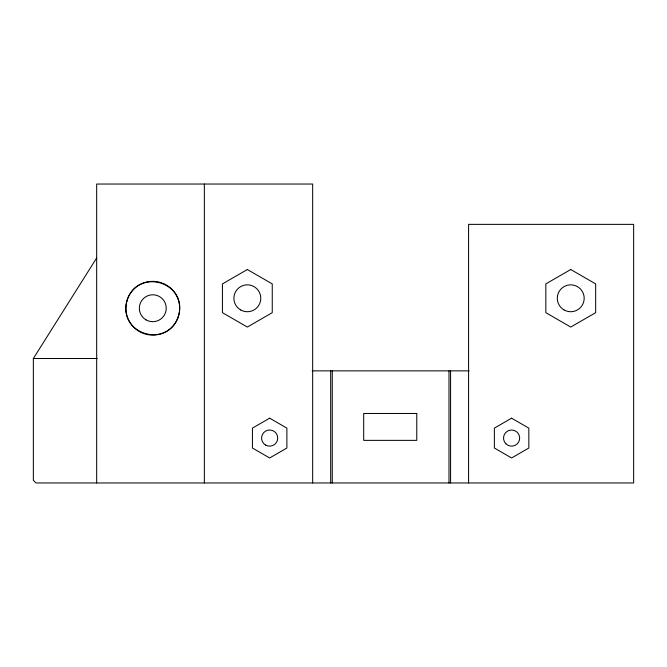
<?xml version="1.0" encoding="UTF-8"?>
<svg xmlns="http://www.w3.org/2000/svg" width="667" height="667" viewBox="0 0 667 667"><rect width="100%" height="100%" fill="white"/><g stroke="black" fill="none" stroke-linecap="round" stroke-linejoin="round"><path stroke-width="1" d="M468.584 482.966L468.584 224.362L633.65 224.362L633.65 482.966L36.035 482.966L33.35 480.282L33.35 358.504L96.673 257.962M33.35 358.504L97.249 358.504M312.189 370.869L469.159 370.869M450.575 370.869L450.575 482.966M448.991 370.869L448.991 482.966M332.266 370.869L332.266 482.966M330.674 370.869L330.674 482.966M312.665 482.966L312.665 184.034L96.673 184.034L96.673 482.966M204.352 184.034L204.352 482.966M126.813 301.276C118.126 335.301 169.26 348.999 178.748 315.191C187.435 281.166 136.301 267.467 126.813 301.276M247.34 269.518L222.428 283.9L222.428 312.673L247.34 327.055L272.253 312.673L272.253 283.9L247.34 269.518M269.651 418.184L252.426 428.131L252.426 448.024L269.651 457.971L286.885 448.024L286.885 428.131L269.651 418.184M570.744 269.518L545.831 283.9L545.831 312.673L570.744 327.055L595.656 312.673L595.656 283.9L570.744 269.518M511.597 418.184L494.372 428.131L494.372 448.024L511.597 457.971L528.831 448.024L528.831 428.131L511.597 418.184M416.775 413.473L363.69 413.473L363.69 440.362L416.775 440.362L416.775 413.473M146.065 319.877A13.44 13.44 0 0 0 166.225 308.237A13.44 13.44 0 0 0 146.065 296.59A13.44 13.44 0 0 0 146.065 319.877M139.345 331.516A26.88 26.88 0 0 0 179.665 308.237A26.88 26.88 0 0 0 139.345 284.951A26.88 26.88 0 0 0 139.345 331.516M265.616 445.064A8.062 8.062 0 0 0 277.714 438.077A8.062 8.062 0 0 0 265.616 431.09A8.062 8.062 0 0 0 265.616 445.064M505.894 443.78A8.062 8.062 0 0 0 519.393 440.17A8.062 8.062 0 0 0 509.513 430.29A8.062 8.062 0 0 0 505.894 443.78M564.024 309.93A13.44 13.44 0 0 0 584.184 298.291A13.44 13.44 0 0 0 564.024 286.643A13.44 13.44 0 0 0 564.024 309.93M240.62 309.93A13.44 13.44 0 0 0 260.78 298.291A13.44 13.44 0 0 0 240.62 286.643A13.44 13.44 0 0 0 240.62 309.93"/></g></svg>
